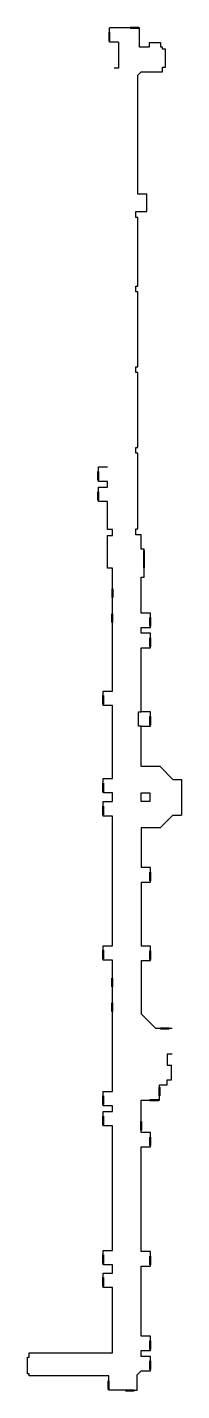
# Model space of a CAD drawing. Header units: inches. Extents: x 412 to 1053, y -2 to 5673.
import ezdxf

# ---------------------------------------------------------------- set-up
doc = ezdxf.new("R2010")
doc.units = ezdxf.units.IN
doc.header["$MEASUREMENT"] = 0
doc.layers.add('Rooms', color=3, linetype='Continuous')

msp = doc.modelspace()

# ---------------------------------------------------------------- linework, layer by layer
at = {"layer": 'Rooms', "color": 1}
for p, q in [((751.1, 5615.9), (751.1, 5651.9)), ((755.1, 5615.9), (755.1, 5651.9)), ((839.1, 5672.9), (875.1, 5672.9)), ((839.1, 5668.9), (875.1, 5668.9)), ((705, 3788), (705, 3824)), ((709, 3788), (709, 3824)), ((705, 3704), (705, 3740)), ((709, 3704), (709, 3740)), ((895, 3422.7), (895, 3494.7)), ((899, 3422.7), (899, 3494.7)), ((763, 3335), (763, 3299)), ((767, 3335), (767, 3299)), ((763, 3195), (763, 3231)), ((767, 3195), (767, 3231)), ((921, 3179.7), (921, 3215.7)), ((925, 3179.7), (925, 3215.7)), ((921, 3095.7), (921, 3131.7)), ((925, 3095.7), (925, 3131.7)), ((725, 2855), (725, 2891)), ((729, 2855), (729, 2891)), ((921, 2768.7), (921, 2804.7)), ((925, 2768.7), (925, 2804.7)), ((725, 2491), (725, 2527)), ((729, 2491), (729, 2527)), ((725, 2395), (725, 2431)), ((729, 2395), (729, 2431)), ((921, 2120.3), (921, 2156.3)), ((925, 2120.3), (925, 2156.3)), ((725, 1795), (725, 1831)), ((729, 1795), (729, 1831)), ((921, 1793.3), (921, 1829.3)), ((925, 1793.3), (925, 1829.3)), ((763, 1679), (763, 1715)), ((767, 1679), (767, 1715)), ((763, 1577), (763, 1613)), ((767, 1577), (767, 1613)), ((965.4, 1508.9), (1001.4, 1508.9)), ((965.4, 1504.9), (1001.4, 1504.9)), ((959, 1226), (959, 1262)), ((963, 1226), (963, 1262)), ((725, 1189), (725, 1225)), ((729, 1189), (729, 1225)), ((921, 1210), (957, 1210)), ((921, 1206), (957, 1206)), ((725, 1105), (725, 1141)), ((729, 1105), (729, 1141)), ((883, 1083), (883, 1119)), ((887, 1083), (887, 1119)), ((921, 1018), (921, 1054)), ((925, 1018), (925, 1054)), ((725, 527), (725, 563)), ((729, 527), (729, 563)), ((921, 522), (921, 558)), ((925, 522), (925, 558)), ((725, 433), (725, 469)), ((729, 433), (729, 469)), ((921, 170), (921, 206)), ((925, 170), (925, 206)), ((921, 86), (921, 122)), ((925, 86), (925, 122)), ((748, 3), (748, 39)), ((752, 3), (752, 39)), ((820, 2), (856, 2)), ((820, -2), (856, -2))]:
    msp.add_line(p, q, dxfattribs=at)
at = {"layer": 'Rooms', "color": 3}
for p, q in [((839.1, 5670.9), (753.1, 5670.9)), ((753.1, 5651.9), (753.1, 5670.9)), ((753.1, 5615.9), (753.1, 5651.9)), ((839.1, 5670.9), (875.1, 5670.9)), ((878.1, 5670.9), (875.1, 5670.9)), ((878.1, 5589.9), (878.1, 5670.9)), ((753.1, 5610.9), (753.1, 5615.9)), ((791.1, 5610.9), (753.1, 5610.9)), ((791.1, 5610.9), (791.1, 5502.9)), ((918.1, 5589.9), (878.1, 5589.9)), ((966.1, 5607.9), (918.1, 5607.9)), ((973.1, 5589.9), (966.1, 5589.9)), ((973.1, 5581.9), (973.1, 5589.9)), ((985.1, 5506.9), (985.1, 5581.9)), ((973.1, 5487.9), (973.1, 5506.9)), ((791.1, 5502.9), (773.1, 5502.9)), ((871, 5473.7), (885.1, 5487.9)), ((871, 4978.7), (871, 5473.7)), ((885.1, 5487.9), (973.1, 5487.9)), ((908, 4906.7), (908, 4978.7)), ((863, 4880.7), (863, 4906.7)), ((863, 4906.7), (908, 4906.7)), ((871, 4880.7), (863, 4880.7)), ((871, 4595.7), (871, 4880.7)), ((863, 4571.7), (863, 4595.7)), ((863, 4595.7), (871, 4595.7)), ((871, 4571.7), (863, 4571.7)), ((871, 4259.7), (871, 4571.7)), ((863, 4235.7), (863, 4259.7)), ((863, 4259.7), (871, 4259.7)), ((871, 4235.7), (863, 4235.7)), ((871, 3923.7), (871, 4235.7)), ((863, 3899.7), (863, 3923.7)), ((863, 3923.7), (871, 3923.7)), ((871, 3899.7), (863, 3899.7)), ((871, 3584.7), (871, 3899.7)), ((707, 3824), (707, 3843)), ((707, 3843), (745, 3843)), ((707, 3788), (707, 3824)), ((707, 3783), (707, 3788)), ((745, 3783), (707, 3783)), ((707, 3740), (707, 3759)), ((707, 3759), (745, 3759)), ((707, 3704), (707, 3740)), ((707, 3699), (707, 3704)), ((745, 3699), (707, 3699)), ((745, 3582), (745, 3699)), ((765, 3582), (745, 3582)), ((765, 3558), (765, 3582)), ((863, 3560.7), (863, 3584.7)), ((863, 3584.7), (871, 3584.7)), ((745, 3422), (745, 3558)), ((745, 3558), (765, 3558)), ((885, 3560.7), (863, 3560.7)), ((885, 3500.7), (885, 3560.7)), ((897, 3494.7), (897, 3500.7)), ((897, 3422.7), (897, 3494.7)), ((765, 3422), (745, 3422)), ((765, 3335), (765, 3422)), ((897, 3384.7), (897, 3422.7)), ((897, 3422.7), (897, 3422.7)), ((885, 3234.7), (885, 3384.7)), ((765, 3335), (765, 3299)), ((765, 3231), (765, 3299)), ((923, 3234.7), (885, 3234.7)), ((923, 3215.7), (923, 3234.7)), ((765, 3195), (765, 3231)), ((765, 2910), (765, 3195)), ((923, 3179.7), (923, 3215.7)), ((923, 3174.7), (923, 3179.7)), ((885, 3150.7), (885, 3174.7)), ((885, 3174.7), (923, 3174.7)), ((923, 3150.7), (885, 3150.7)), ((923, 3131.7), (923, 3150.7)), ((923, 3095.7), (923, 3131.7)), ((885, 2823.7), (885, 3090.7)), ((885, 3090.7), (923, 3090.7)), ((923, 3090.7), (923, 3095.7)), ((727, 2891), (727, 2910)), ((727, 2910), (765, 2910)), ((727, 2855), (727, 2891)), ((727, 2850), (727, 2855)), ((765, 2850), (727, 2850)), ((765, 2546), (765, 2850)), ((873, 2763.7), (873, 2823.7)), ((873, 2823.7), (885, 2823.7)), ((923, 2823.7), (885, 2823.7)), ((923, 2804.7), (923, 2823.7)), ((923, 2768.7), (923, 2804.7)), ((885, 2763.7), (873, 2763.7)), ((885, 2595.7), (885, 2763.7)), ((885, 2763.7), (923, 2763.7)), ((923, 2763.7), (923, 2768.7)), ((963, 2595.7), (885, 2595.7)), ((963, 2595.7), (1016.7, 2542)), ((727, 2527), (727, 2546)), ((727, 2546), (765, 2546)), ((727, 2491), (727, 2527)), ((1016.7, 2542), (1052.7, 2542)), ((1052.7, 2542), (1052.7, 2394)), ((727, 2486), (727, 2491)), ((765, 2486), (727, 2486)), ((727, 2431), (727, 2450)), ((727, 2450), (765, 2450)), ((765, 2450), (765, 2486)), ((885, 2450), (885, 2486)), ((885, 2486), (921, 2486)), ((921, 2450), (885, 2450)), ((921, 2486), (921, 2450)), ((727, 2395), (727, 2431)), ((727, 2390), (727, 2395)), ((765, 2390), (727, 2390)), ((765, 1850), (765, 2390)), ((963, 2340.3), (1016.7, 2394)), ((1016.7, 2394), (1052.7, 2394)), ((963, 2340.3), (885, 2340.3)), ((885, 2340.3), (885, 2175.3)), ((923, 2175.3), (885, 2175.3)), ((923, 2156.3), (923, 2175.3)), ((885, 2115.3), (885, 1848.3)), ((885, 2115.3), (923, 2115.3)), ((923, 2120.3), (923, 2156.3)), ((923, 2115.3), (923, 2120.3)), ((727, 1831), (727, 1850)), ((727, 1850), (765, 1850)), ((727, 1795), (727, 1831)), ((923, 1848.3), (885, 1848.3)), ((923, 1829.3), (923, 1848.3)), ((923, 1793.3), (923, 1829.3)), ((727, 1790), (727, 1795)), ((765, 1790), (727, 1790)), ((765, 1715), (765, 1790)), ((885, 1788.3), (885, 1566.3)), ((885, 1788.3), (923, 1788.3)), ((923, 1788.3), (923, 1793.3)), ((765, 1679), (765, 1715)), ((765, 1613), (765, 1679)), ((765, 1577), (765, 1613)), ((765, 1244), (765, 1577)), ((885, 1566.3), (944.4, 1506.9)), ((944.4, 1506.9), (965.4, 1506.9)), ((965.4, 1506.9), (1001.4, 1506.9)), ((1001.4, 1506.9), (1013.4, 1506.9)), ((1013.4, 1398.9), (992, 1398.9)), ((992, 1398.9), (992, 1352.9)), ((992, 1352.9), (1010, 1352.9)), ((1010, 1292), (1010, 1352.9)), ((961, 1262), (961, 1271)), ((961, 1271), (992, 1271)), ((961, 1226), (961, 1262)), ((992, 1271), (992, 1292)), ((992, 1292), (1010, 1292)), ((727, 1225), (727, 1244)), ((727, 1244), (765, 1244)), ((727, 1189), (727, 1225)), ((885, 1119), (885, 1208)), ((885, 1208), (921, 1208)), ((921, 1208), (957, 1208)), ((957, 1208), (961, 1208)), ((961, 1208), (961, 1226)), ((727, 1184), (727, 1189)), ((765, 1184), (727, 1184)), ((727, 1141), (727, 1160)), ((727, 1160), (765, 1160)), ((727, 1105), (727, 1141)), ((765, 1160), (765, 1184)), ((727, 1100), (727, 1105)), ((765, 1100), (727, 1100)), ((765, 582), (765, 1100)), ((885, 1083), (885, 1119)), ((885, 1073), (885, 1083)), ((923, 1073), (885, 1073)), ((923, 1054), (923, 1073)), ((923, 1018), (923, 1054)), ((885, 577), (885, 1013)), ((885, 1013), (923, 1013)), ((923, 1013), (923, 1018)), ((727, 563), (727, 582)), ((727, 582), (765, 582)), ((923, 577), (885, 577)), ((923, 558), (923, 577)), ((727, 527), (727, 563)), ((727, 522), (727, 527)), ((765, 522), (727, 522)), ((765, 488), (765, 522)), ((885, 225), (885, 517)), ((885, 517), (923, 517)), ((923, 522), (923, 558)), ((923, 517), (923, 522)), ((727, 469), (727, 488)), ((727, 488), (765, 488)), ((727, 433), (727, 469)), ((727, 428), (727, 433)), ((765, 428), (727, 428)), ((765, 156), (765, 428)), ((923, 225), (885, 225)), ((923, 206), (923, 225)), ((923, 170), (923, 206)), ((412, 68), (412, 138)), ((420, 138), (420, 156)), ((420, 156), (765, 156)), ((885, 141), (885, 165)), ((885, 165), (923, 165)), ((923, 141), (885, 141)), ((923, 165), (923, 170)), ((923, 122), (923, 141)), ((923, 86), (923, 122)), ((420, 60), (420, 68)), ((750, 60), (420, 60)), ((750, 39), (750, 60)), ((868, 64), (885, 81)), ((868, 0), (868, 64)), ((885, 81), (923, 81)), ((923, 81), (923, 86)), ((750, 3), (750, 39)), ((750, 0), (750, 3)), ((820, 0), (750, 0)), ((820, 0), (856, 0)), ((856, 0), (868, 0))]:
    msp.add_line(p, q, dxfattribs=at)
at = {"layer": 'Rooms', "color": 6}
for p, q in [((918.1, 5607.9), (918.1, 5589.9)), ((966.1, 5589.9), (966.1, 5607.9)), ((985.1, 5581.9), (973.1, 5581.9)), ((973.1, 5506.9), (985.1, 5506.9)), ((908, 4978.7), (871, 4978.7)), ((745, 3759), (745, 3783)), ((897, 3500.7), (885, 3500.7)), ((885, 3384.7), (897, 3384.7)), ((412, 138), (420, 138)), ((420, 68), (412, 68))]:
    msp.add_line(p, q, dxfattribs=at)

doc.saveas('drawing.dxf')
